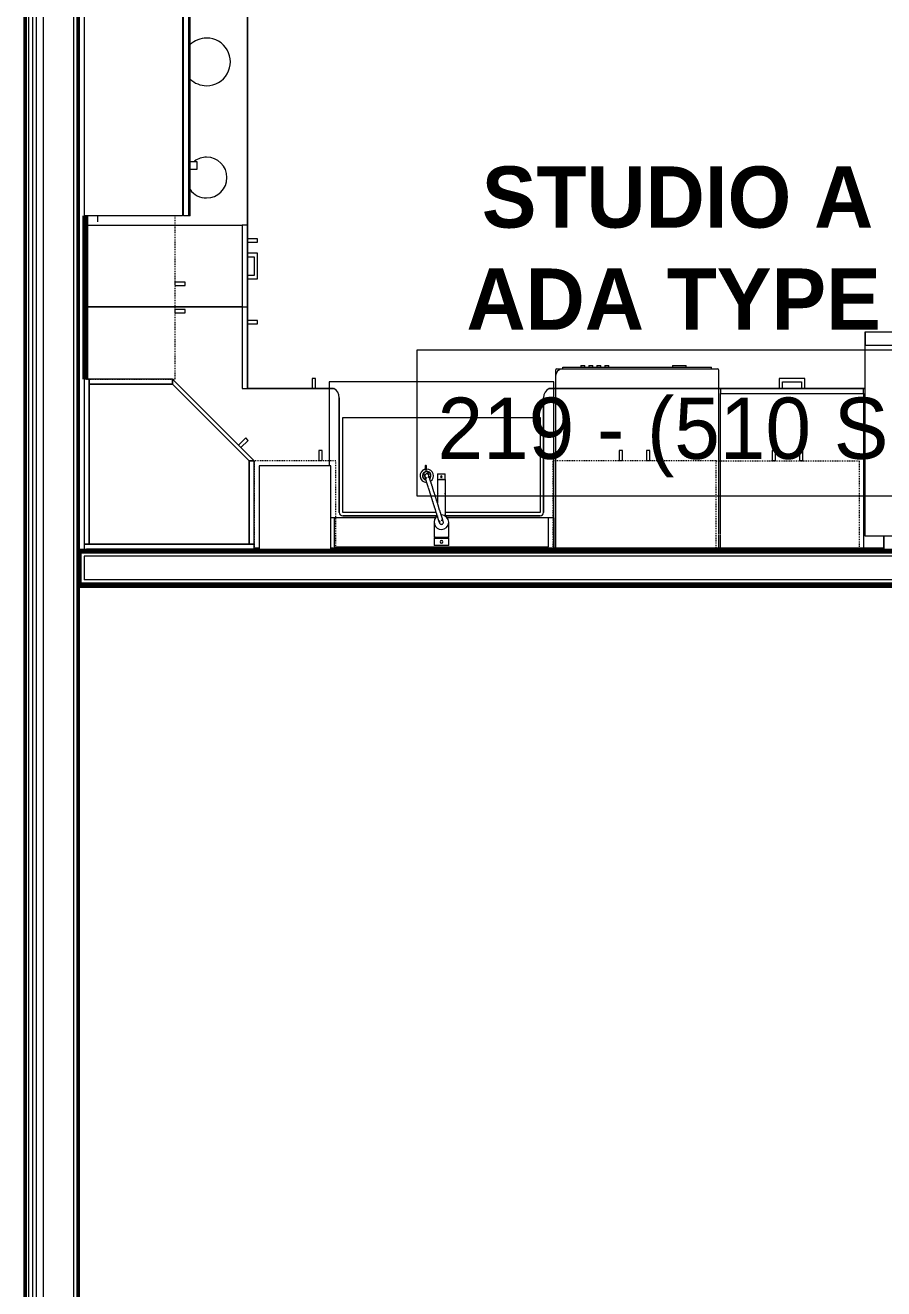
# Model space of a CAD drawing. Header units: inches. Extents: x -4235 to -464, y 9767 to 12344.
# Drawn here: x -3410.3 to -3284.2, y 10543.3 to 10728.9 of the extents above; entities that cross this region are included whole.
import ezdxf

# ---------------------------------------------------------------- set-up
doc = ezdxf.new("R2010")
doc.units = ezdxf.units.IN
doc.header["$MEASUREMENT"] = 0
doc.linetypes.add('Dash', pattern=[0.25, 0.125, -0.125])
for name, color, linetype, lineweight in [('0-1', 7, 'Continuous', 5), ('0-2', 254, 'Continuous', 9), ('A-AREA-IDEN', 2, 'Continuous', 9), ('A-FLOR-4', 192, 'Continuous', 9), ('A-WALL-1', 250, 'Continuous', 50), ('A-WALL-2', 50, 'Continuous', 13), ('A-WALL-3', 10, 'Continuous', 9), ('A-WALL-4', 254, 'Continuous', 9), ('A-WALL-5', 7, 'Continuous', 9), ('A-WALL-6', 113, 'Continuous', 9), ('I-WALL-1', 250, 'Continuous', 50), ('I-WALL-3', 254, 'Continuous', 9), ('P-SANR-FIXT-1', 7, 'Continuous', 9), ('P-SANR-FIXT-3', 254, 'Continuous', 9), ('Q-CASE', 31, 'Continuous', 9), ('Q-CASE-1', 10, 'Continuous', 9), ('Q-CASE-2', 254, 'Continuous', 9), ('Q-CASE-3', 7, 'Continuous', 9), ('Q-CASE-4', 7, 'Dash', 9), ('Q-SPCQ-1', 7, 'Continuous', 9), ('Q-SPCQ-2', 10, 'Continuous', 9), ('Q-SPCQ-3', 254, 'Continuous', 9)]:
    doc.layers.add(name, color=color, linetype=linetype, lineweight=lineweight)
doc.styles.add('Century Gothic', font='ufonts.com_century-gothic.ttf', dxfattribs={"height": 9})
doc.styles.add('Century Gothic_B', font='GOTHICB.TTF', dxfattribs={"height": 9})

# ---------------------------------------------------------------- blocks, each defined once
blk = doc.blocks.new('Basic Wall _ INT - W4BØF - _5_8 GYP - 2X4 WOOD_BATT_ - 5_8 GYP_ - ___-3178149-BACKGROUND - 2ND FLOOR')
at = {"layer": 'A-WALL-3'}
for p, q in [((-3401.67, 10651.89), (-3399.25, 10651.89)), ((-3400.87, 10651.67), (-3401.67, 10651.67)), ((-3365.67, 10651.54), (-3401.67, 10651.54)), ((-3365.67, 10651.67), (-3400.78, 10651.67)), ((-3399.16, 10651.89), (-3365.67, 10651.89)), ((-3332.67, 10651.54), (-3365.67, 10651.54)), ((-3332.67, 10651.89), (-3332.42, 10651.89)), ((-3332.42, 10651.67), (-3332.67, 10651.67)), ((-3332.42, 10651.54), (-3332.67, 10651.54)), ((-3308.42, 10651.89), (-3287.54, 10651.89)), ((-3285.39, 10651.67), (-3308.42, 10651.67)), ((-3284.2, 10651.54), (-3308.42, 10651.54)), ((-3287.48, 10651.89), (-3284.2, 10651.89)), ((-3284.2, 10651.67), (-3285.27, 10651.67)), ((-3249.86, 10651.89), (-3249.77, 10651.89)), ((-3249.74, 10651.89), (-3249.67, 10651.89)), ((-3249.65, 10651.89), (-3249.61, 10651.89)), ((-3249.45, 10651.89), (-3249.45, 10651.95)), ((-3249.45, 10651.95), (-3249.45, 10651.67)), ((-3249.45, 10651.75), (-3249.45, 10651.89)), ((-3249.45, 10651.68), (-3249.45, 10651.74)), ((-3249.45, 10651.67), (-3249.45, 10651.66)), ((-3249.45, 10651.66), (-3249.45, 10651.61)), ((-3249.45, 10651.54), (-3249.45, 10651.57))]:
    blk.add_line(p, q, dxfattribs=at)
at = {"layer": 'A-WALL-4'}
for p, q in [((-3402.3, 10651.95), (-3402.3, 10651.89)), ((-3402.3, 10651.89), (-3402.3, 10651.75)), ((-3402.3, 10651.89), (-3401.67, 10651.89)), ((-3402.3, 10651.74), (-3402.3, 10651.68)), ((-3402.3, 10651.57), (-3402.3, 10651.54)), ((-3401.67, 10651.54), (-3402.3, 10651.54)), ((-3376.67, 10651.95), (-3375.92, 10651.95)), ((-3332.67, 10651.95), (-3332.42, 10651.95)), ((-3308.42, 10651.95), (-3288.13, 10651.95)), ((-3288.11, 10651.95), (-3284.2, 10651.95)), ((-3284.2, 10651.89), (-3249.86, 10651.89)), ((-3249.45, 10651.54), (-3284.2, 10651.54)), ((-3249.86, 10651.95), (-3249.77, 10651.95)), ((-3249.74, 10651.95), (-3249.67, 10651.95)), ((-3249.65, 10651.95), (-3249.61, 10651.95)), ((-3249.45, 10651.61), (-3249.45, 10651.58)), ((-3249.45, 10651.58), (-3249.45, 10651.54))]:
    blk.add_line(p, q, dxfattribs=at)
at = {"layer": 'A-WALL-5'}
for p, q in [((-3402.3, 10651.67), (-3402.3, 10651.95)), ((-3402.3, 10651.95), (-3401.67, 10651.95)), ((-3401.67, 10651.67), (-3402.3, 10651.67)), ((-3402.3, 10651.58), (-3402.3, 10651.67)), ((-3402.3, 10651.54), (-3402.3, 10651.58)), ((-3284.2, 10651.95), (-3249.86, 10651.95)), ((-3249.45, 10651.67), (-3284.2, 10651.67))]:
    blk.add_line(p, q, dxfattribs=at)
blk = doc.blocks.new('Basic Wall _ INT - W4BØF - _5_8 GYP - 2X4 WOOD_BATT_ - 5_8 GYP_ - ___-3178150-BACKGROUND - 2ND FLOOR')
at = {"layer": 'A-WALL-3'}
for p, q in [((-3278.64, 10646.44), (-3278.52, 10646.44)), ((-3278.52, 10646.44), (-3278.43, 10646.44)), ((-3278.42, 10646.44), (-3278.37, 10646.44)), ((-3273.47, 10646.79), (-3278.22, 10646.79)), ((-3278.2, 10646.44), (-3274.1, 10646.44)), ((-3274.07, 10646.44), (-3273.47, 10646.44)), ((-3273.33, 10646.44), (-3273.27, 10646.44)), ((-3273.27, 10646.44), (-3273.18, 10646.44)), ((-3273.18, 10646.44), (-3273.06, 10646.44)), ((-3249.86, 10646.44), (-3249.77, 10646.44)), ((-3249.74, 10646.44), (-3249.68, 10646.44)), ((-3249.45, 10646.77), (-3249.45, 10646.79)), ((-3249.45, 10646.73), (-3249.45, 10646.69)), ((-3249.45, 10646.69), (-3249.45, 10646.68)), ((-3249.45, 10646.68), (-3249.45, 10646.67)), ((-3249.45, 10646.67), (-3249.45, 10646.38)), ((-3249.45, 10646.59), (-3249.45, 10646.65)), ((-3249.45, 10646.44), (-3249.45, 10646.59)), ((-3249.45, 10646.38), (-3249.45, 10646.44))]:
    blk.add_line(p, q, dxfattribs=at)
at = {"layer": 'A-WALL-4'}
for p, q in [((-3402.3, 10646.79), (-3402.3, 10646.77)), ((-3278.22, 10646.79), (-3402.3, 10646.79)), ((-3402.3, 10646.65), (-3402.3, 10646.59)), ((-3402.3, 10646.59), (-3402.3, 10646.44)), ((-3402.3, 10646.44), (-3402.3, 10646.38)), ((-3402.3, 10646.44), (-3278.64, 10646.44)), ((-3278.64, 10646.38), (-3278.52, 10646.38)), ((-3278.52, 10646.38), (-3278.43, 10646.38)), ((-3278.42, 10646.38), (-3278.37, 10646.38)), ((-3278.21, 10646.67), (-3274.1, 10646.67)), ((-3278.2, 10646.38), (-3274.1, 10646.38)), ((-3274.09, 10646.67), (-3273.47, 10646.67)), ((-3274.07, 10646.38), (-3273.47, 10646.38)), ((-3249.45, 10646.79), (-3273.47, 10646.79)), ((-3273.33, 10646.38), (-3273.27, 10646.38)), ((-3273.27, 10646.38), (-3273.18, 10646.38)), ((-3273.18, 10646.38), (-3273.06, 10646.38)), ((-3273.06, 10646.44), (-3249.86, 10646.44)), ((-3249.86, 10646.38), (-3249.77, 10646.38)), ((-3249.74, 10646.38), (-3249.68, 10646.38)), ((-3249.45, 10646.79), (-3249.45, 10646.75)), ((-3249.45, 10646.75), (-3249.45, 10646.73))]:
    blk.add_line(p, q, dxfattribs=at)
at = {"layer": 'A-WALL-5'}
for p, q in [((-3402.3, 10646.75), (-3402.3, 10646.79)), ((-3402.3, 10646.67), (-3402.3, 10646.75)), ((-3402.3, 10646.67), (-3278.21, 10646.67)), ((-3402.3, 10646.38), (-3402.3, 10646.67)), ((-3402.3, 10646.38), (-3278.64, 10646.38)), ((-3273.47, 10646.67), (-3249.45, 10646.67)), ((-3273.06, 10646.38), (-3249.86, 10646.38))]:
    blk.add_line(p, q, dxfattribs=at)
blk = doc.blocks.new('Refrigerator_-_Side-by-Side_6047 - 36_ X 30_-1372843-BACKGROUND - 2ND FLOOR')
at = {"layer": 'Q-SPCQ-1'}
for p, q in [((-17.88, 15.58), (17.87, 15.58)), ((-17.88, -14.42), (-17.88, 15.58)), ((-17.88, 15.58), (-3.13, 15.58)), ((-17.88, 15.58), (-17.88, 13.58)), ((-3.13, 13.58), (-3.13, 15.58)), ((-2.63, 15.58), (17.87, 15.58)), ((-2.63, 15.58), (-2.63, 13.58)), ((17.87, 15.58), (17.87, -14.42)), ((17.87, 13.58), (17.87, 15.58)), ((-3.13, 13.58), (-17.88, 13.58)), ((17.87, 13.58), (-2.63, 13.58)), ((17.87, -14.42), (-17.88, -14.42))]:
    blk.add_line(p, q, dxfattribs=at)
blk = doc.blocks.new('Range - 24_ x 30_-V27-BACKGROUND - 2ND FLOOR')
at = {"layer": 'Q-SPCQ-1'}
blk.add_line((29.12, -22), (30, -22), dxfattribs=at)
for centre, radius, start, end in [((6.5, -6), 3.5, 360, 180), ((23.5, -6), 3, 0, 180), ((6.5, -6), 3.5, 180, 223.5728), ((6.5, -6), 3.5, 316.3809, 0), ((23.5, -6), 3, 180, 216.0867), ((23.5, -6), 3, 306.1227, 0), ((6.5, -6), 3.5, 261.0228, 278.9772)]:
    blk.add_arc(centre, radius, start, end, dxfattribs=at)
blk = doc.blocks.new('Dishwasher_15404 - 34_ counter-V28-BACKGROUND - 2ND FLOOR')
at = {"layer": 'Q-SPCQ-1'}
for p, q in [((25.8, 24), (24, 24)), ((26.68, 24), (25.8, 24)), ((26.87, 22.93), (26.87, 23.8)), ((26.87, 0.2), (26.87, 22.93)), ((26.87, 22.91), (27.12, 22.91)), ((27.12, 22.91), (27.12, 1.09)), ((27.37, 20.28), (27.12, 20.28)), ((27.12, 19.69), (27.37, 19.69)), ((27.37, 19.1), (27.12, 19.1)), ((27.37, 19.1), (27.37, 18.51)), ((27.37, 20.28), (27.37, 19.69)), ((27.12, 18.51), (27.37, 18.51)), ((27.37, 17.92), (27.12, 17.92)), ((27.12, 17.33), (27.37, 17.33)), ((27.37, 16.74), (27.12, 16.74)), ((27.37, 17.92), (27.37, 17.33)), ((27.37, 16.74), (27.37, 16.15)), ((27.12, 16.15), (27.37, 16.15)), ((27.37, 6.79), (27.12, 6.79)), ((27.37, 6.79), (27.37, 5.81)), ((27.37, 5.81), (27.37, 4.82)), ((27.12, 4.82), (27.37, 4.82)), ((26.87, 1.09), (27.12, 1.09)), ((24, 0), (26.68, 0))]:
    blk.add_line(p, q, dxfattribs=at)
for centre, radius, start, end in [((25.8, 22.93), 1.07, 360, 90), ((26.68, 23.8), 0.197, 0, 90), ((26.68, 0.2), 0.197, 270, 360), ((26.68, 0.2), 0.197, 270, 345)]:
    blk.add_arc(centre, radius, start, end, dxfattribs=at)
at = {"layer": 'Q-SPCQ-2'}
for p, q in [((0, 24), (0, 0)), ((0.38, 24), (0, 24)), ((0, 0), (0.38, 0))]:
    blk.add_line(p, q, dxfattribs=at)
at = {"layer": 'Q-SPCQ-3'}
for p, q in [((5.07, 24), (0.38, 24)), ((24, 24), (5.1, 24)), ((0.38, 0), (2.55, 0)), ((2.64, 0), (24, 0))]:
    blk.add_line(p, q, dxfattribs=at)
blk = doc.blocks.new('30quot_MicrowaveVent_11166 - 70cm miele oven-2804781-BACKGROUND - 2ND FLOOR')
at = {"layer": 'Q-CASE-3'}
for p, q in [((15.68, 15.6), (-14.2, 15.6)), ((-14.2, 15.39), (-14.2, 15.6)), ((-14.2, 14.61), (-14.2, 15.39)), ((15.68, 15.39), (-14.2, 15.39)), ((8.88, 16.6), (7.69, 16.6)), ((7.69, 15.63), (7.69, 16.55)), ((8.88, 16.55), (8.88, 15.63)), ((15.68, 15.6), (15.68, 15.39)), ((15.68, 15.39), (15.68, 14.61)), ((15.68, 14.61), (-14.2, 14.61)), ((-14.2, 0), (-14.2, 14.49)), ((-14.2, 14.49), (15.68, 14.49)), ((15.68, 14.49), (15.68, 0)), ((-14.2, 0), (15.68, 0))]:
    blk.add_line(p, q, dxfattribs=at)
blk = doc.blocks.new('Single Door 1 Drawer 211 - 211 Base Cabinet Single Door1 Drawer 12_-V156-BACKGROUND - 2ND FLOOR')
at = {"layer": 'Q-CASE-1'}
for p, q in [((-11.26, -0.38), (-11.26, 0)), ((-11.26, 0), (0.74, 0)), ((0.74, 0), (0.74, -0.38)), ((-1.76, -24), (-1.27, -24))]:
    blk.add_line(p, q, dxfattribs=at)
at = {"layer": 'Q-CASE-2'}
for p, q in [((-11.26, -23.25), (-11.26, -0.38)), ((0.74, -0.38), (0.74, -23.25)), ((-11.26, -23.25), (-11.26, -24)), ((0.74, -23.25), (-11.26, -23.25)), ((-11.26, -24), (0.74, -24)), ((-7.14, -24), (-6.64, -24)), ((-3.39, -24), (-3.89, -24)), ((-1.76, -24), (-1.27, -24)), ((0.74, -24), (0.74, -23.25))]:
    blk.add_line(p, q, dxfattribs=at)
at = {"layer": 'Q-CASE-3'}
for p, q in [((-7.14, -24), (-7.14, -25.5)), ((-6.64, -25), (-6.64, -24)), ((-3.89, -24), (-3.89, -25)), ((-3.39, -25.5), (-3.39, -24)), ((-1.76, -24), (-1.76, -25.5)), ((-1.27, -25.5), (-1.27, -24)), ((-7.14, -25.5), (-3.39, -25.5)), ((-3.89, -25), (-6.64, -25)), ((-1.76, -25.5), (-1.27, -25.5))]:
    blk.add_line(p, q, dxfattribs=at)
blk = doc.blocks.new('Base Cabinet Corner 197 - Base Cabinet Corner 197-V157-BACKGROUND - 2ND FLOOR')
at = {"layer": 'Q-CASE-1'}
for p, q in [((-23.26, 0), (-22.89, 0)), ((-23.26, -36), (-23.26, 0)), ((2.11, 0), (12.74, 0)), ((12.74, 0), (12.74, -0.38)), ((10.24, -24), (10.73, -24)), ((-22.89, -36), (-23.26, -36))]:
    blk.add_line(p, q, dxfattribs=at)
at = {"layer": 'Q-CASE-2'}
for p, q in [((12.74, -0.38), (12.74, -24)), ((0.74, -23.25), (0.74, -36)), ((12.74, -23.25), (0.74, -23.25)), ((0.74, -23.25), (0.74, -24)), ((0.74, -24), (0.74, -36)), ((12.74, -24), (0.74, -24)), ((10.24, -24), (10.73, -24)), ((0.73, -34), (0.73, -33.51)), ((0.74, -36), (-10.64, -36))]:
    blk.add_line(p, q, dxfattribs=at)
at = {"layer": 'Q-CASE-3'}
for p, q in [((10.24, -24), (10.24, -25.5)), ((10.73, -25.5), (10.73, -24)), ((10.24, -25.5), (10.73, -25.5)), ((2.23, -33.51), (0.74, -33.51)), ((0.74, -34), (2.23, -34)), ((2.23, -34), (2.23, -33.51))]:
    blk.add_line(p, q, dxfattribs=at)
blk = doc.blocks.new('Vanity Cabinet-Double Door - 33_-V25-BACKGROUND - 2ND FLOOR')
at = {"layer": 'Q-CASE-1'}
for p, q in [((-15.76, -0.38), (-15.76, 0)), ((-15.76, 0), (17.24, 0)), ((-15.76, 0), (-15.76, -0.38)), ((17.24, 0), (-15.76, 0)), ((17.24, 0), (-15.76, 0)), ((17.24, 0), (17.24, -0.38)), ((17.24, -0.38), (17.24, 0))]:
    blk.add_line(p, q, dxfattribs=at)
at = {"layer": 'Q-CASE-2'}
for p, q in [((-15.76, -5.06), (-15.76, -0.38)), ((-15.76, -0.38), (-15.76, -5.06)), ((-15.01, -0.75), (-15.01, -5.06)), ((16.49, -0.75), (-15.01, -0.75)), ((16.49, -5.06), (16.49, -0.75))]:
    blk.add_line(p, q, dxfattribs=at)
blk = doc.blocks.new('Base Cabinet 3 Drawer 230 - Base Cabinet 3 Drawer 230 21_-2554957-BACKGROUND - 2ND FLOOR')
at = {"layer": 'Q-CASE-1'}
for p, q in [((-9.76, 0), (11.24, 0)), ((-9.76, -0.31), (-9.76, -0.01)), ((11.24, 0), (11.24, -0.38)), ((-1.14, -24), (-0.64, -24)), ((-1.14, -24), (-0.64, -24)), ((2.61, -24), (2.11, -24)), ((2.61, -24), (2.11, -24))]:
    blk.add_line(p, q, dxfattribs=at)
at = {"layer": 'Q-CASE-2'}
for p, q in [((-9.76, -23.25), (-9.76, -0.38)), ((11.24, -0.38), (11.24, -2.52)), ((11.24, -2.61), (11.24, -23.25)), ((-9.76, -23.25), (-9.76, -24)), ((11.24, -23.25), (-9.76, -23.25)), ((-9.76, -24), (11.24, -24)), ((-1.14, -24), (-0.64, -24)), ((2.61, -24), (2.11, -24)), ((11.24, -24), (11.24, -23.25))]:
    blk.add_line(p, q, dxfattribs=at)
at = {"layer": 'Q-CASE-3'}
for p, q in [((-1.14, -24), (-1.14, -25.5)), ((-0.64, -25), (-0.64, -24)), ((2.11, -24), (2.11, -25)), ((2.61, -25.5), (2.61, -24)), ((-1.14, -25.5), (2.61, -25.5)), ((2.11, -25), (-0.64, -25))]:
    blk.add_line(p, q, dxfattribs=at)
blk = doc.blocks.new('308 - 308 x 24_-2727436-BACKGROUND - 2ND FLOOR')
at = {"layer": 'Q-CASE'}
for p, q in [((-11.25, -13.19), (-12, -13.19)), ((-12, -13.19), (0, -25.19)), ((0, -24.44), (-11.25, -13.19)), ((0, -25.19), (0, -24.44))]:
    blk.add_line(p, q, dxfattribs=at)
at = {"layer": 'Q-CASE-3'}
for p, q in [((13, -0.19), (-12, -0.19)), ((-12, -0.19), (-12, -0.94)), ((-11.25, -0.94), (-12, -0.94)), ((-12, -0.94), (-12, -13.19)), ((-12, -0.94), (13, -0.94)), ((12.25, -0.94), (-11.25, -0.94)), ((-11.25, -0.94), (-11.25, -13.19)), ((-11.25, -13.19), (-11.25, -0.94)), ((12.25, -24.44), (12.25, -0.94)), ((13, -0.94), (12.25, -0.94)), ((12.25, -0.94), (12.25, -25.19)), ((13, -0.94), (13, -0.19)), ((13, -25.19), (13, -0.94)), ((-12, -13.19), (-11.25, -13.19)), ((-11.25, -13.19), (0, -24.44)), ((-10.05, -15.14), (-11.11, -16.2)), ((-11.11, -16.2), (-10.76, -16.55)), ((-10.76, -16.55), (-9.7, -15.49)), ((0, -24.44), (12.25, -24.44)), ((12.25, -24.44), (0, -24.44)), ((0, -24.44), (0, -25.19)), ((0, -25.19), (12.25, -25.19)), ((12.25, -25.19), (12.25, -24.44)), ((12.25, -25.19), (13, -25.19))]:
    blk.add_line(p, q, dxfattribs=at)
blk = doc.blocks.new('300 Series Wall Hung Cabinet_302 - 24_ X 24_-2588623-BACKGROUND - 2ND FLOOR')
at = {"layer": 'Q-CASE-3'}
for p, q in [((-2.25, -13.19), (-1.76, -13.19)), ((-2.25, -13.19), (-2.25, -14.69)), ((-2.25, -14.69), (-1.76, -14.69)), ((-1.76, -14.69), (-1.76, -13.19)), ((1.75, -13.19), (2.24, -13.19)), ((1.75, -13.19), (1.75, -14.69)), ((1.75, -14.69), (2.24, -14.69)), ((2.24, -14.69), (2.24, -13.19))]:
    blk.add_line(p, q, dxfattribs=at)
at = {"layer": 'Q-CASE-4'}
for p, q in [((12, -0.19), (-12, -0.19)), ((-12, -0.19), (-12, -13.19)), ((12, -13.19), (12, -0.19)), ((-12, -13.19), (12, -13.19))]:
    blk.add_line(p, q, dxfattribs=at)
blk = doc.blocks.new('300 Series Wall Hung Cabinet_301 - 12_ x 24_-2732593-BACKGROUND - 2ND FLOOR')
at = {"layer": 'Q-CASE-3'}
for p, q in [((5.25, -0.19), (-5.25, -0.19)), ((-5.25, -0.19), (-5.25, -12.44)), ((5.25, -12.44), (5.25, -0.19)), ((-5.25, -12.44), (5.25, -12.44)), ((-4, -13.19), (-3.51, -13.19)), ((-4, -13.19), (-4, -14.69)), ((-4, -14.69), (-3.51, -14.69)), ((-3.51, -14.69), (-3.51, -13.19))]:
    blk.add_line(p, q, dxfattribs=at)
at = {"layer": 'Q-CASE-4'}
for p, q in [((6, -0.19), (-6, -0.19)), ((-6, -0.19), (-6, -13.19)), ((6, -13.19), (6, -0.19)), ((-6, -13.19), (6, -13.19))]:
    blk.add_line(p, q, dxfattribs=at)
blk = doc.blocks.new('kitchen_faucet_14143 - kitchen_faucet_14143-V81-BACKGROUND - 2ND FLOOR')
at = {"layer": 'P-SANR-FIXT-1'}
for p, q in [((-6.3, 0.57), (-7.09, 0.57)), ((-7.09, -0.57), (-7.09, 0.57)), ((-0.9, 0.59), (-6.3, 0.59)), ((-6.3, 0.51), (-6.3, 0.59)), ((-6.3, 0.42), (-6.3, 0.5)), ((-6.3, 0.3), (-6.3, 0.4)), ((-6.3, 0.29), (-6.3, 0.15)), ((-6.3, 0.15), (-6.3, 0.29)), ((-6.3, 0.15), (-6.3, -0.15)), ((-6.3, -0.15), (-6.3, 0.15)), ((-3.97, 0.59), (-4.89, 0.59)), ((2.26, 1.08), (0, 1.08)), ((2.34, 1.02), (2.1, 1.02)), ((2.26, 1.08), (2.26, -1.08)), ((3.44, 1.08), (2.34, 1.08)), ((2.34, -1.08), (2.34, 1.08)), ((3.44, 1.08), (3.44, -1.08)), ((-7.09, -0.57), (-6.3, -0.57)), ((-6.3, -0.15), (-6.3, -0.29)), ((-6.3, -0.29), (-6.3, -0.15)), ((-6.3, -0.4), (-6.3, -0.3)), ((-6.3, -0.5), (-6.3, -0.42)), ((-6.3, -0.59), (-6.3, -0.57)), ((-6.3, -0.59), (-2.83, -0.59)), ((-4.89, -0.59), (-3.97, -0.59)), ((-0.94, -0.59), (-0.9, -0.59)), ((0, -1.08), (2.26, -1.08)), ((2.1, -1.02), (2.34, -1.02)), ((2.34, -1.08), (3.44, -1.08)), ((-7.58, -2.2), (-8.24, -2.2)), ((-8.24, -2.4), (-7.58, -2.4)), ((-7.41, -2.04), (-6.99, -1.91)), ((-6.81, -2.46), (-7.23, -2.59))]:
    blk.add_line(p, q, dxfattribs=at)
at = {"layer": 'P-SANR-FIXT-1', "flags": 128}
for points in [[(-0.06, 0.29), (-0.07, 0.29), (-0.07, 0.29), (-0.07, 0.29), (-0.07, 0.29), (-0.07, 0.29), (-0.08, 0.28), (-0.08, 0.28), (-0.09, 0.28), (-0.1, 0.28), (-0.1, 0.28), (-0.11, 0.27), (-0.26, 0.23), (-0.28, 0.22), (-0.3, 0.22), (-0.46, 0.16), (-0.49, 0.16), (-0.51, 0.15), (-0.54, 0.14), (-0.57, 0.13), (-0.6, 0.12), (-0.63, 0.11), (-0.66, 0.1), (-0.69, 0.09), (-0.72, 0.08), (-0.75, 0.07), (-0.78, 0.06), (-0.82, 0.05), (-0.85, 0.04), (-0.89, 0.03), (-0.92, 0.02), (-0.96, 0.01), (-1, 0), (-1.04, -0.02), (-1.07, -0.03), (-1.11, -0.04), (-1.15, -0.05), (-1.2, -0.07), (-1.24, -0.08), (-1.28, -0.09), (-1.32, -0.11), (-1.37, -0.12), (-1.41, -0.14), (-1.46, -0.15), (-1.5, -0.16), (-1.55, -0.18), (-1.6, -0.19), (-1.65, -0.21), (-1.69, -0.23), (-1.74, -0.24), (-1.79, -0.26), (-2.49, -0.48), (-2.55, -0.5), (-2.61, -0.51), (-2.67, -0.53), (-2.72, -0.55), (-2.78, -0.57), (-2.84, -0.59), (-2.9, -0.61), (-2.96, -0.62), (-3.02, -0.64), (-3.08, -0.66), (-3.14, -0.68), (-3.19, -0.7), (-3.25, -0.72), (-3.31, -0.74), (-3.37, -0.76), (-3.43, -0.77), (-3.49, -0.79), (-3.55, -0.81), (-3.61, -0.83), (-3.67, -0.85), (-3.73, -0.87), (-3.79, -0.89), (-3.85, -0.91), (-3.91, -0.92), (-3.97, -0.94), (-4.03, -0.96), (-4.09, -0.98), (-4.15, -1), (-4.21, -1.02), (-4.26, -1.04), (-4.32, -1.05), (-4.94, -1.25), (-4.99, -1.27), (-5.04, -1.28), (-5.09, -1.3), (-5.15, -1.31), (-5.2, -1.33), (-5.44, -1.41), (-5.48, -1.42), (-5.53, -1.43), (-5.57, -1.45), (-5.62, -1.46), (-5.66, -1.48), (-5.7, -1.49), (-5.75, -1.5), (-5.79, -1.52), (-5.83, -1.53), (-5.87, -1.54), (-5.91, -1.56), (-5.95, -1.57), (-5.99, -1.58), (-6.02, -1.59), (-6.06, -1.6), (-6.1, -1.61), (-6.13, -1.63), (-6.17, -1.64), (-6.2, -1.65), (-6.23, -1.66), (-6.26, -1.67), (-6.3, -1.68), (-6.33, -1.69), (-6.36, -1.7), (-6.38, -1.71), (-6.41, -1.71), (-6.44, -1.72), (-6.47, -1.73), (-6.49, -1.74), (-6.52, -1.75), (-6.54, -1.76), (-6.57, -1.76), (-6.59, -1.77), (-6.61, -1.78), (-6.63, -1.78), (-6.65, -1.79), (-6.67, -1.8), (-6.69, -1.8), (-6.71, -1.81), (-6.73, -1.81), (-6.74, -1.82), (-6.76, -1.82), (-6.77, -1.83), (-6.79, -1.83), (-6.8, -1.84), (-6.81, -1.84), (-6.83, -1.84), (-6.84, -1.85), (-6.85, -1.85), (-6.86, -1.85), (-6.87, -1.86), (-6.87, -1.86), (-6.88, -1.86), (-6.89, -1.86), (-6.89, -1.87), (-6.9, -1.87), (-6.9, -1.87), (-6.9, -1.87), (-6.91, -1.87), (-6.91, -1.87), (-6.91, -1.87)], [(0.27, 0.18), (0.21, 0.23), (0.15, 0.28), (0.08, 0.3), (0, 0.3), (-0.08, 0.28), (-0.15, 0.25), (-0.2, 0.2), (-0.24, 0.13), (-0.27, 0.06), (-0.27, -0.02)], [(-0.22, -0.16), (-0.17, -0.22), (-0.1, -0.26), (-0.03, -0.28), (0.05, -0.29), (0.13, -0.27), (0.19, -0.23), (0.25, -0.18), (0.29, -0.12), (0.31, -0.04), (0.32, 0.03), (0.3, 0.11), (0.27, 0.18)], [(0.11, -0.27), (0.11, -0.27), (0.11, -0.27), (0.11, -0.28), (0.11, -0.28), (0.1, -0.28), (0.1, -0.28), (0.09, -0.28), (0.09, -0.28), (0.08, -0.28), (0.07, -0.29), (0.06, -0.29), (-0.08, -0.34), (-0.1, -0.34), (-0.12, -0.35), (-0.14, -0.35), (-0.16, -0.36), (-0.18, -0.37), (-0.2, -0.37), (-0.23, -0.38), (-0.25, -0.39), (-0.27, -0.4), (-0.3, -0.4), (-0.32, -0.41), (-0.35, -0.42), (-0.38, -0.43), (-0.41, -0.44), (-0.44, -0.45), (-0.46, -0.46), (-0.5, -0.47), (-0.53, -0.48), (-0.56, -0.49), (-0.59, -0.5), (-0.62, -0.51), (-0.66, -0.52), (-0.69, -0.53), (-0.73, -0.54), (-0.77, -0.55), (-0.8, -0.56), (-0.84, -0.58), (-0.88, -0.59), (-0.92, -0.6), (-0.96, -0.61), (-1, -0.63), (-1.04, -0.64), (-1.08, -0.65), (-1.13, -0.67), (-1.17, -0.68), (-1.22, -0.69), (-1.26, -0.71), (-1.31, -0.72), (-1.35, -0.74), (-1.4, -0.75), (-1.45, -0.77), (-1.5, -0.78), (-1.54, -0.8), (-1.59, -0.81), (-1.64, -0.83), (-1.69, -0.84), (-1.75, -0.86), (-1.8, -0.88), (-1.85, -0.89), (-1.9, -0.91), (-1.96, -0.93), (-2.01, -0.94), (-2.06, -0.96), (-2.12, -0.98), (-2.18, -1), (-2.23, -1.01), (-2.29, -1.03), (-2.34, -1.05), (-2.4, -1.07), (-2.46, -1.09), (-2.52, -1.1), (-2.57, -1.12), (-2.63, -1.14), (-2.69, -1.16), (-2.75, -1.18), (-2.81, -1.2), (-2.87, -1.21), (-2.93, -1.23), (-2.99, -1.25), (-3.05, -1.27), (-3.1, -1.29), (-3.16, -1.31), (-3.22, -1.33), (-3.28, -1.35), (-3.34, -1.37), (-3.4, -1.38), (-3.46, -1.4), (-3.52, -1.42), (-3.58, -1.44), (-3.64, -1.46), (-3.7, -1.48), (-3.76, -1.5), (-3.82, -1.52), (-3.88, -1.53), (-3.94, -1.55), (-4, -1.57), (-4.05, -1.59), (-4.11, -1.61), (-4.74, -1.8), (-4.79, -1.82), (-4.84, -1.84), (-4.89, -1.85), (-4.94, -1.87), (-4.99, -1.89), (-5.22, -1.96), (-5.27, -1.97), (-5.32, -1.99), (-5.36, -2), (-5.41, -2.02), (-5.45, -2.03), (-5.49, -2.04), (-5.54, -2.06), (-5.58, -2.07), (-5.62, -2.08), (-5.66, -2.1), (-5.7, -2.11), (-5.74, -2.12), (-5.78, -2.13), (-5.82, -2.15), (-5.85, -2.16), (-5.89, -2.17), (-5.93, -2.18), (-5.96, -2.19), (-6, -2.2), (-6.03, -2.21), (-6.06, -2.22), (-6.09, -2.23), (-6.13, -2.24), (-6.16, -2.25), (-6.19, -2.26), (-6.21, -2.27), (-6.24, -2.28), (-6.27, -2.29), (-6.3, -2.3), (-6.32, -2.3), (-6.35, -2.31), (-6.37, -2.32), (-6.39, -2.33), (-6.42, -2.33), (-6.44, -2.34), (-6.46, -2.35), (-6.48, -2.35), (-6.5, -2.36), (-6.52, -2.37), (-6.54, -2.37), (-6.55, -2.38), (-6.57, -2.38), (-6.59, -2.39), (-6.6, -2.39), (-6.61, -2.4), (-6.63, -2.4), (-6.64, -2.41), (-6.65, -2.41), (-6.66, -2.41), (-6.67, -2.42), (-6.68, -2.42), (-6.69, -2.42), (-6.7, -2.42), (-6.7, -2.43), (-6.71, -2.43), (-6.72, -2.43), (-6.72, -2.43), (-6.72, -2.43), (-6.73, -2.43), (-6.73, -2.43), (-6.73, -2.43), (-6.73, -2.43)], [(-6.56, -2), (-6.61, -1.94), (-6.67, -1.9), (-6.74, -1.87), (-6.82, -1.86), (-6.9, -1.87), (-6.97, -1.9), (-7.03, -1.94), (-7.08, -2), (-7.1, -2.08), (-7.11, -2.15)], [(-7.11, -2.15), (-7.1, -2.23), (-7.08, -2.3), (-7.03, -2.36), (-6.97, -2.41), (-6.9, -2.44), (-6.82, -2.45), (-6.74, -2.44), (-6.67, -2.41), (-6.61, -2.36), (-6.56, -2.3), (-6.53, -2.23), (-6.52, -2.15)]]:
    blk.add_lwpolyline(points, dxfattribs=at)
at = {"layer": 'P-SANR-FIXT-1'}
for centre, radius, start, end in [((-6.69, 0), 0.118, 0, 180), ((0, 0), 1.08, 360, 180), ((2.88, 0), 0.197, 0, 180), ((-6.83, -2.16), 0.984, 34.6289, 180), ((-6.83, -2.16), 0.63, 45, 180), ((-6.83, -2.16), 0.591, 47.2269, 168.6397), ((-6.69, 0), 0.118, 180, 360), ((0, 0), 1.08, 180, 182.3811), ((0, 0), 1.08, 212.5288, 360), ((2.88, 0), 0.197, 180, 0), ((-6.83, -2.16), 0.984, 180, 183.6246), ((-6.83, -2.16), 0.984, 195, 360), ((-6.83, -2.16), 0.63, 180, 349.6916), ((-6.83, -2.16), 0.591, 168.6397, 180), ((-6.83, -2.16), 0.591, 180, 227.1165), ((-6.83, -2.16), 0.591, 227.1165, 345.2352)]:
    blk.add_arc(centre, radius, start, end, dxfattribs=at)
for centre, major_axis, ratio, start_param, end_param in [((-3.97, 0), (0, 0.591), 0.906308, 6.021386, 6.806784), ((-3.97, 0), (0, 0.591), 0.906308, 2.617994, 3.403392), ((-8.24, -2.3), (0, 0.0984), 0.984808, 4.712389, 7.853982), ((-8.24, -2.3), (0, 0.0984), 0.984808, 1.570796, 4.712389)]:
    blk.add_ellipse(centre, major_axis=major_axis, ratio=ratio, start_param=start_param, end_param=end_param, dxfattribs=at)
blk = doc.blocks.new('Stainless Steel Farmhous Kitchen Sink - Stainless Steel Farmhous Kitchen Sink-2443921-BACKGROUND - 2ND FLOOR')
at = {"layer": 'P-SANR-FIXT-1'}
for p, q in [((-31, -16.96), (-31, -3)), ((-31, -3), (-17.09, -3)), ((-15.75, -3), (-2, -3)), ((-2, -3), (-2, -16.96)), ((-2, -16.96), (-31, -16.96)), ((-33, -21.19), (-33, -22.2)), ((-33, -22.2), (0, -22.2)), ((0, -22.2), (0, -21.19))]:
    blk.add_line(p, q, dxfattribs=at)
at = {"layer": 'P-SANR-FIXT-3'}
for p, q in [((-17.32, -2.25), (-33, -2.25)), ((-33, -2.32), (-33, -21.19)), ((-0.25, -2.25), (-15.68, -2.25)), ((0, -21.19), (0, -9.81))]:
    blk.add_line(p, q, dxfattribs=at)
blk = doc.blocks.new('300 Series Wall Hung Cabinet_302 - 21_ X 24_-2838688-BACKGROUND - 2ND FLOOR')
at = {"layer": 'Q-CASE-3'}
for p, q in [((-1.76, 14.69), (-2.25, 14.69)), ((-2.25, 14.69), (-2.25, 13.19)), ((-1.76, 13.19), (-2.25, 13.19)), ((-1.76, 13.19), (-1.76, 14.69)), ((2.24, 14.69), (1.75, 14.69)), ((1.75, 14.69), (1.75, 13.19)), ((2.24, 13.19), (1.75, 13.19)), ((2.24, 13.19), (2.24, 14.69))]:
    blk.add_line(p, q, dxfattribs=at)
at = {"layer": 'Q-CASE-4'}
for p, q in [((-10.5, 0.19), (-10.5, 13.19)), ((-10.5, 13.19), (10.5, 13.19)), ((10.5, 13.19), (10.5, 0.19)), ((10.5, 0.19), (-10.5, 0.19))]:
    blk.add_line(p, q, dxfattribs=at)
blk = doc.blocks.new('CTR - 1st Phase - Unit Layouts_rvt-1-BACKGROUND - 2ND FLOOR')
at = {"layer": 'A-WALL-1'}
for p, q in [((-3401.67, 10700.92), (-3401.67, 10676.92)), ((-3401.3, 10676.92), (-3401.3, 10700.92)), ((-3249.45, 10651.54), (-3402.3, 10651.54)), ((-3402.3, 10651.54), (-3402.3, 10650.92)), ((-3402.3, 10650.92), (-3402.3, 10647.42)), ((-3401.67, 10651.92), (-3401.67, 10651.54)), ((-3401.67, 10651.54), (-3284.2, 10651.54)), ((-3375.92, 10651.92), (-3376.67, 10651.92)), ((-3284.2, 10651.92), (-3365.42, 10651.92)), ((-3284.2, 10651.54), (-3284.2, 10651.92)), ((-3402.3, 10647.42), (-3402.3, 10646.79)), ((-3402.3, 10646.79), (-3278.22, 10646.79))]:
    blk.add_line(p, q, dxfattribs=at)
at = {"layer": 'A-WALL-2'}
for p, q in [((-3401.67, 10650.92), (-3401.67, 10647.42)), ((-3249.45, 10650.92), (-3401.67, 10650.92)), ((-3277.6, 10647.42), (-3401.67, 10647.42))]:
    blk.add_line(p, q, dxfattribs=at)
at = {"layer": 'A-WALL-3'}
for p, q in [((-3401.67, 10651.54), (-3402.3, 10651.54)), ((-3365.67, 10651.54), (-3401.67, 10651.54)), ((-3401.67, 10651.54), (-3284.2, 10651.54)), ((-3376.67, 10651.92), (-3401.3, 10651.92)), ((-3332.42, 10651.54), (-3332.67, 10651.54)), ((-3284.2, 10651.54), (-3308.42, 10651.54)), ((-3402.3, 10646.79), (-3278.64, 10646.79))]:
    blk.add_line(p, q, dxfattribs=at)
at = {"layer": 'A-WALL-4'}
for p, q in [((-3401.67, 10700.92), (-3401.67, 10676.92)), ((-3401.3, 10676.92), (-3401.3, 10700.92)), ((-3402.3, 10646.79), (-3402.3, 10651.54)), ((-3401.67, 10651.54), (-3401.67, 10651.92)), ((-3375.92, 10651.92), (-3376.67, 10651.92)), ((-3284.2, 10651.92), (-3365.42, 10651.92)), ((-3284.2, 10651.92), (-3284.2, 10651.54))]:
    blk.add_line(p, q, dxfattribs=at)
at = {"layer": 'A-WALL-6'}
for p, q in [((-3377.67, 10675.54), (-3377.67, 10805.8)), ((-3377.67, 10805.8), (-3377.67, 10675.54)), ((-3401.67, 10700.92), (-3401.67, 10676.92)), ((-3401.67, 10676.92), (-3401.67, 10700.92)), ((-3365, 10675.54), (-3377.67, 10675.54)), ((-3377.67, 10675.54), (-3365, 10675.54)), ((-3286.92, 10675.54), (-3333.35, 10675.54)), ((-3333.35, 10675.54), (-3286.92, 10675.54)), ((-3364.17, 10657.35), (-3364.17, 10674.2)), ((-3364.17, 10674.2), (-3364.17, 10657.35)), ((-3334.17, 10674.2), (-3334.17, 10657.35)), ((-3334.17, 10657.35), (-3334.17, 10674.2)), ((-3349.77, 10656.85), (-3363.67, 10656.85)), ((-3363.67, 10656.85), (-3349.77, 10656.85)), ((-3334.67, 10656.85), (-3348.59, 10656.85)), ((-3348.59, 10656.85), (-3334.67, 10656.85)), ((-3284.2, 10651.92), (-3284.2, 10653.85)), ((-3284.2, 10653.85), (-3284.2, 10651.92)), ((-3401.67, 10651.92), (-3401.67, 10651.54)), ((-3401.67, 10651.54), (-3401.67, 10651.92)), ((-3401.67, 10651.54), (-3284.2, 10651.54)), ((-3284.2, 10651.54), (-3401.67, 10651.54)), ((-3284.2, 10651.54), (-3284.2, 10651.92)), ((-3284.2, 10651.92), (-3284.2, 10651.54))]:
    blk.add_line(p, q, dxfattribs=at)
for centre, radius, start, end in [((-3365.67, 10674.2), 1.5, 360, 63.3485), ((-3365.67, 10674.2), 1.5, 360, 63.3485), ((-3332.67, 10674.2), 1.5, 116.6515, 180), ((-3332.67, 10674.2), 1.5, 116.6515, 180), ((-3363.67, 10657.35), 0.5, 180, 270), ((-3363.67, 10657.35), 0.5, 180, 270), ((-3334.67, 10657.35), 0.5, 270, 0), ((-3334.67, 10657.35), 0.5, 270, 0)]:
    blk.add_arc(centre, radius, start, end, dxfattribs=at)
at = {"layer": '0-2'}
for name, p, rotation in [('30quot_MicrowaveVent_11166 - 70cm miele oven-2804781-BACKGROUND - 2ND FLOOR', (-3401.67, 10716.59), 269.99999999996), ('Range - 24_ x 30_-V27-BACKGROUND - 2ND FLOOR', (-3377.67, 10730.04), 270.0000000000228), ('300 Series Wall Hung Cabinet_302 - 24_ X 24_-2588623-BACKGROUND - 2ND FLOOR', (-3401.49, 10688.92), 89.99999999996126), ('Single Door 1 Drawer 211 - 211 Base Cabinet Single Door1 Drawer 12_-V156-BACKGROUND - 2ND FLOOR', (-3401.67, 10698.8), 89.99999999991587), ('Base Cabinet Corner 197 - Base Cabinet Corner 197-V157-BACKGROUND - 2ND FLOOR', (-3401.67, 10674.8), 89.99999999991523), ('Dishwasher_15404 - 34_ counter-V28-BACKGROUND - 2ND FLOOR', (-3308.42, 10651.54), 90.00000000003523), ('308 - 308 x 24_-2727436-BACKGROUND - 2ND FLOOR', (-3388.67, 10651.73), 180), ('Base Cabinet 3 Drawer 230 - Base Cabinet 3 Drawer 230 21_-2554957-BACKGROUND - 2ND FLOOR', (-3296.94, 10651.54), 180), ('Stainless Steel Farmhous Kitchen Sink - Stainless Steel Farmhous Kitchen Sink-2443921-BACKGROUND - 2ND FLOOR', (-3365.67, 10654.35), 180), ('300 Series Wall Hung Cabinet_301 - 12_ x 24_-2732593-BACKGROUND - 2ND FLOOR', (-3370.67, 10651.73), 180), ('300 Series Wall Hung Cabinet_302 - 24_ X 24_-2588623-BACKGROUND - 2ND FLOOR', (-3320.82, 10651.73), 180), ('kitchen_faucet_14143 - kitchen_faucet_14143-V81-BACKGROUND - 2ND FLOOR', (-3349.17, 10655.9), 269.9999999999512), ('Vanity Cabinet-Double Door - 33_-V25-BACKGROUND - 2ND FLOOR', (-3348.44, 10651.54), 180)]:
    blk.add_blockref(name, p, dxfattribs=dict(at, rotation=rotation))
for name, p in [('Refrigerator_-_Side-by-Side_6047 - 36_ X 30_-1372843-BACKGROUND - 2ND FLOOR', (-3269.05, 10668.28)), ('300 Series Wall Hung Cabinet_302 - 21_ X 24_-2838688-BACKGROUND - 2ND FLOOR', (-3298.32, 10651.73)), ('Basic Wall _ INT - W4BØF - _5_8 GYP - 2X4 WOOD_BATT_ - 5_8 GYP_ - ___-3178149-BACKGROUND - 2ND FLOOR', (0, 0)), ('Basic Wall _ INT - W4BØF - _5_8 GYP - 2X4 WOOD_BATT_ - 5_8 GYP_ - ___-3178150-BACKGROUND - 2ND FLOOR', (0, 0))]:
    blk.add_blockref(name, p, dxfattribs=at)
blk = doc.blocks.new('CTR - 1st Phase - Common Walls_rvt-1-BACKGROUND - 2ND FLOOR')
at = {"layer": 'A-WALL-2'}
for p, q in [((-3409.8, 10450.91), (-3409.8, 10843.41)), ((-3409.17, 10451.54), (-3409.17, 10843.41)), ((-3408.67, 10452.04), (-3408.67, 10843.41)), ((-3403.17, 10457.54), (-3403.17, 10843.41))]:
    blk.add_line(p, q, dxfattribs=at)
at = {"layer": 'I-WALL-1'}
for p, q in [((-3410.3, 10843.41), (-3410.3, 10450.41)), ((-3402.55, 10458.16), (-3402.55, 10843.41))]:
    blk.add_line(p, q, dxfattribs=at)
at = {"layer": 'I-WALL-3'}
for p, q in [((-3410.3, 10842.51), (-3410.3, 10450.41)), ((-3402.55, 10458.16), (-3402.55, 10842.51))]:
    blk.add_line(p, q, dxfattribs=at)

msp = doc.modelspace()

# ---------------------------------------------------------------- linework, layer by layer
at = {"layer": 'A-AREA-IDEN', "flags": 128}
msp.add_lwpolyline([(-3352.74, 10681.21), (-3268.24, 10681.21), (-3268.24, 10659.71), (-3352.74, 10659.71)], close=True, dxfattribs=at)
at = {"layer": 'A-FLOR-4'}
for p, q in [((-3407.67, 10848.64), (-3407.67, 10450.69)), ((-3408.67, 10452.04), (-3408.67, 10843.14))]:
    msp.add_line(p, q, dxfattribs=at)

# ---------------------------------------------------------------- block references
at = {"layer": '0-1'}
for name in ['CTR - 1st Phase - Unit Layouts_rvt-1-BACKGROUND - 2ND FLOOR', 'CTR - 1st Phase - Common Walls_rvt-1-BACKGROUND - 2ND FLOOR']:
    msp.add_blockref(name, (0, 0), dxfattribs=at)

# ---------------------------------------------------------------- texts
at = {"layer": 'A-AREA-IDEN', "char_height": 9, "attachment_point": 1}
for s, insert, width, style in [('STUDIO A -', (-3343.24, 10708.18), 79.083, 'Century Gothic_B'), ('ADA TYPE B', (-3345.49, 10693.18), 84.537, 'Century Gothic_B'), ('219 - (510 SF)', (-3349.74, 10674.21), 94.839, 'Century Gothic')]:
    msp.add_mtext(s, dxfattribs=dict(at, insert=insert, width=width, style=style))

doc.saveas('drawing.dxf')
